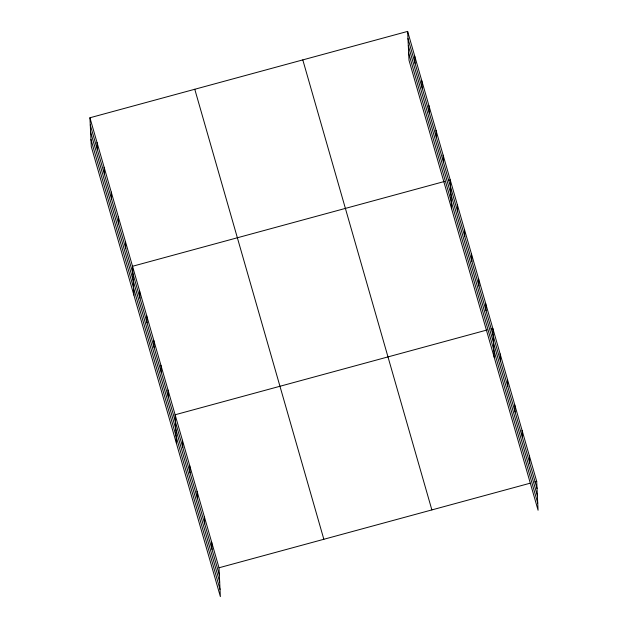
<?xml version="1.0" encoding="UTF-8"?>
<svg xmlns="http://www.w3.org/2000/svg" width="628" height="628" viewBox="0 0 628 628"><rect width="100%" height="100%" fill="white"/><g stroke="black" fill="none" stroke-linecap="round" stroke-linejoin="round"><path stroke-width="0.94" d="M89.93 117.766L219.007 567.775L220.365 596.6L91.288 146.583L89.93 117.766L407.635 31.4L536.712 481.417L538.07 510.234L408.993 60.225L407.635 31.4M444.616 181.429L132.524 266.272L133.882 295.089M448.361 180.417L450.229 179.906L451.587 208.724M487.21 329.936L175.118 414.77L176.476 443.596M490.955 328.915L492.823 328.413L494.181 357.23M219.007 567.775L530.158 483.199M534.836 481.919L536.712 481.417M407.972 38.536L537.042 488.545M408.31 45.687L537.38 495.704M408.655 53.066L537.733 503.075M302.798 59.903L431.868 509.912M194.774 89.262L323.844 539.279M90.267 124.901L219.337 574.91M90.605 132.053L219.674 582.07M90.95 139.432L220.028 589.441M529.396 455.912L529.734 463.048M522.08 430.416L522.418 437.543M514.764 404.911L515.101 412.046M507.455 379.414L507.793 386.542M500.139 353.909L500.477 361.045M485.727 303.662L486.064 310.789M478.63 278.911L478.96 286.038M471.526 254.159L471.864 261.287M464.43 229.408L464.767 236.536M457.333 204.657L457.663 211.785M443.132 155.155L443.47 162.291M436.036 130.404L436.366 137.54M428.932 105.653L429.269 112.789M421.835 80.902L422.173 88.038M414.739 56.151L415.077 63.287M211.691 542.278L212.029 549.414M204.375 516.773L204.712 523.909M197.059 491.277L197.396 498.412M189.75 465.772L190.08 472.908M182.434 440.275L182.772 447.411M168.021 390.019L168.359 397.155M160.925 365.268L161.255 372.404M153.821 340.525L154.158 347.653M146.724 315.774L147.062 322.902M139.628 291.023L139.958 298.151M125.427 241.521L125.765 248.649M118.331 216.77L118.661 223.898M111.227 192.019L111.564 199.147M104.13 167.268L104.468 174.403M97.034 142.517L97.364 149.652"/></g></svg>
